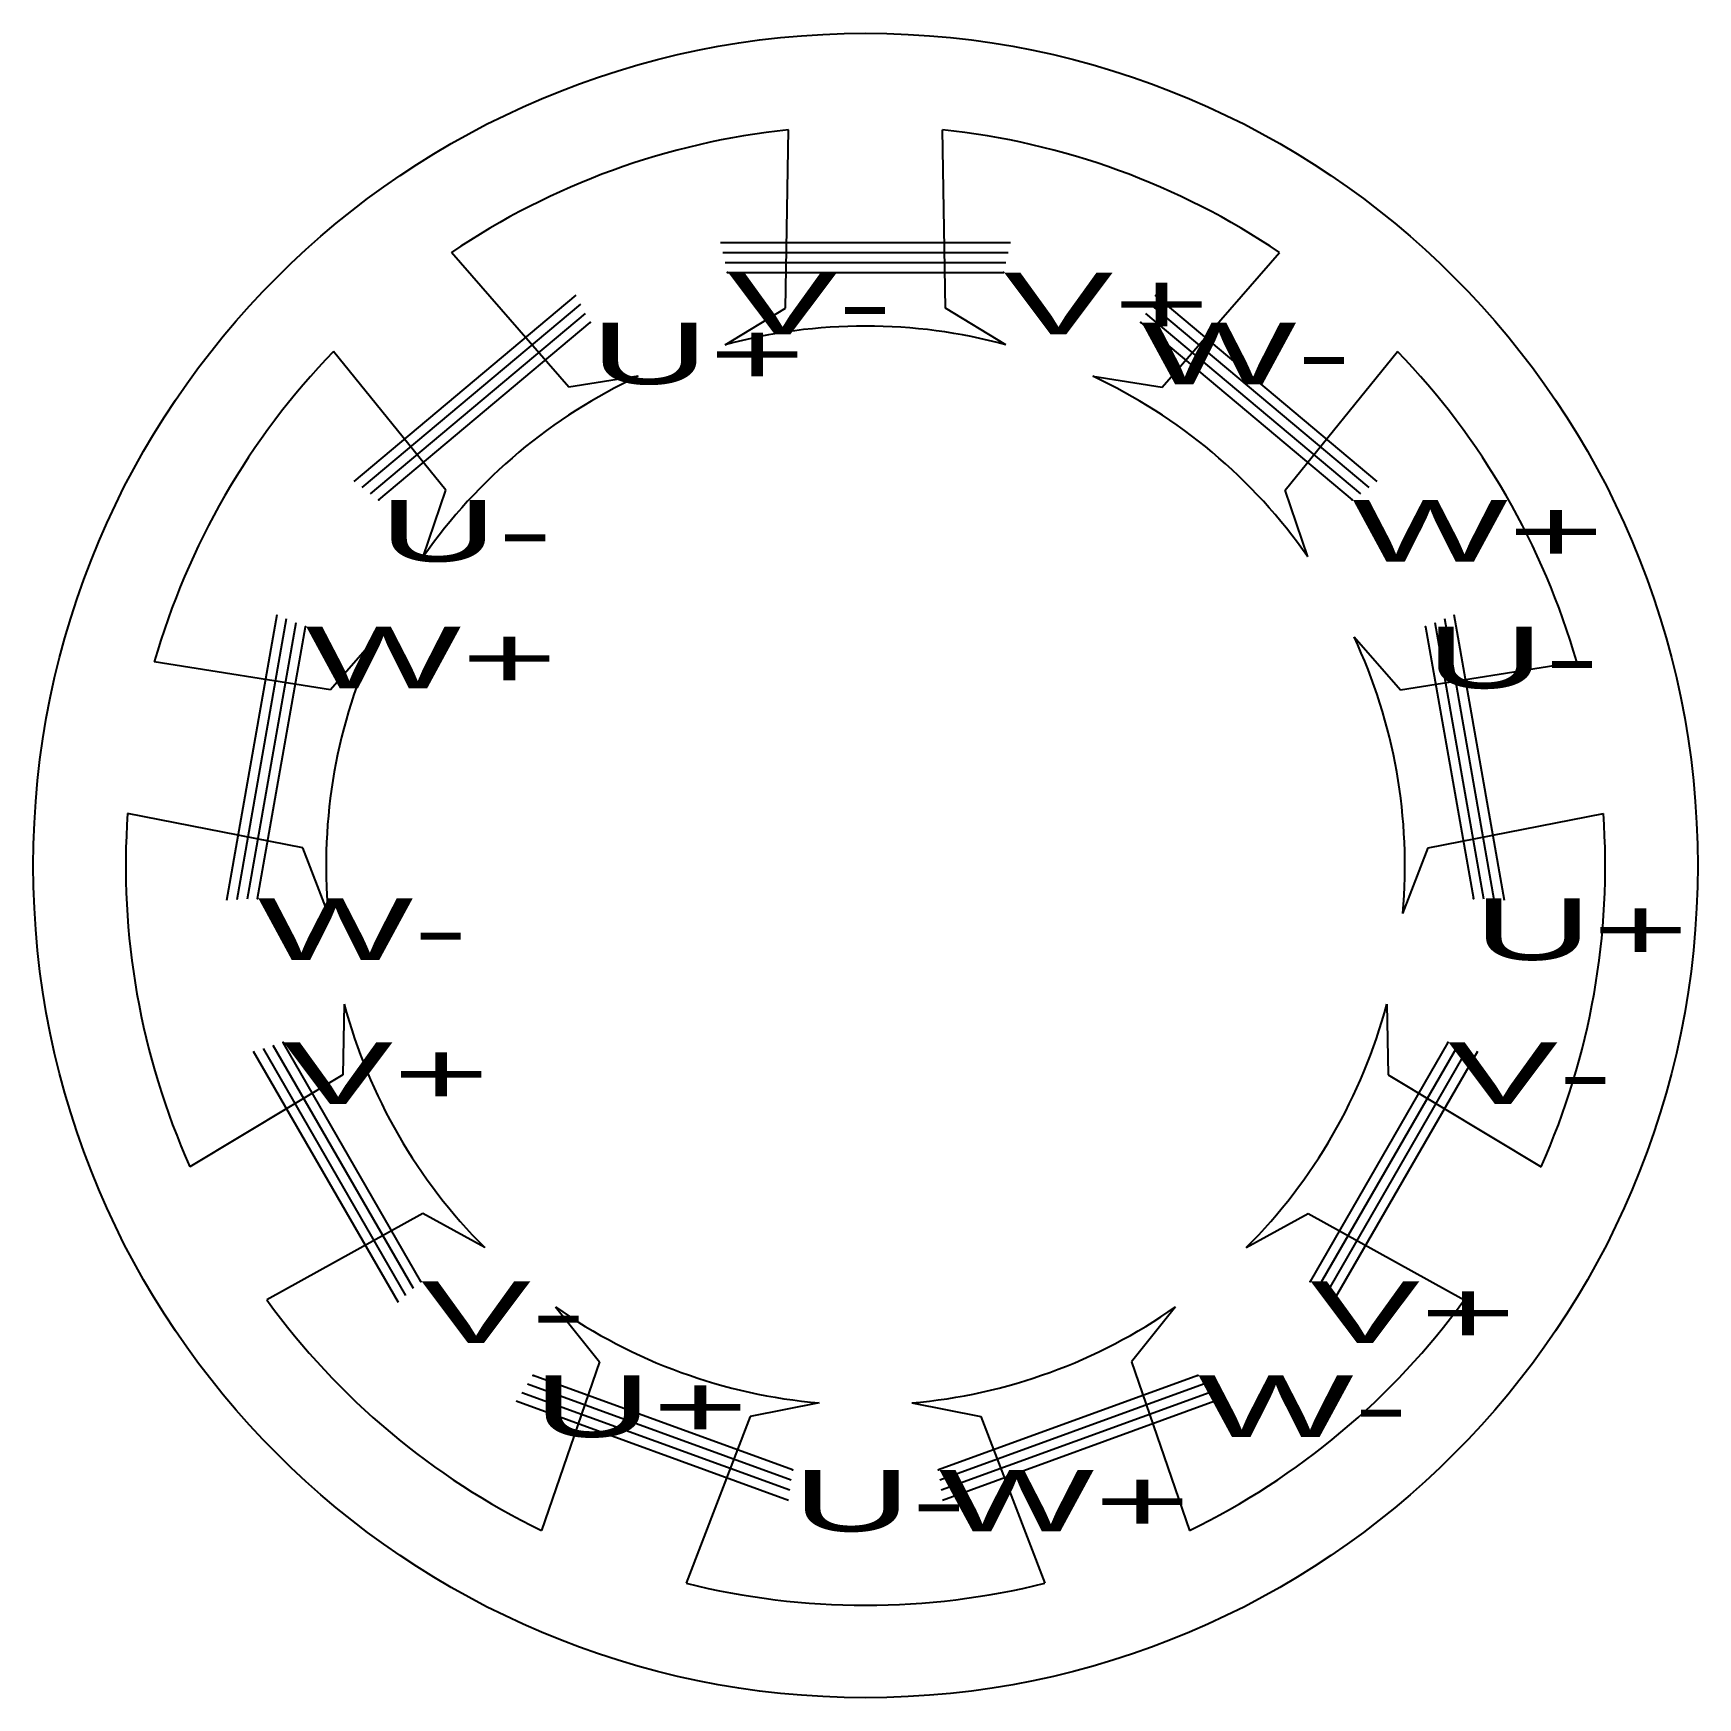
# Model space of a CAD drawing. Header units: metres. Extents: x -27 to 27, y -27 to 27.
import ezdxf

# ---------------------------------------------------------------- set-up
doc = ezdxf.new("R2010")
doc.units = ezdxf.units.M

msp = doc.modelspace()

# ---------------------------------------------------------------- linework, layer by layer
for p, q in [((-2.600774, 18.081401), (-2.495481, 23.869909)), ((2.600774, 18.081401), (2.495481, 23.869909)), ((-9.630192, 15.522902), (-13.431632, 19.889476)), ((9.630192, 15.522902), (13.431632, 19.889476)), ((-4.555565, 16.896651), (-2.600774, 18.081401)), ((4.555565, 16.896651), (2.600774, 18.081401)), ((-13.614808, 12.179411), (-17.254932, 16.681347)), ((13.614808, 12.179411), (17.254932, 16.681347)), ((-7.371193, 15.871847), (-9.630192, 15.522902)), ((7.371193, 15.871847), (9.630192, 15.522902)), ((-14.350724, 10.015325), (-13.614808, 12.179411)), ((14.350724, 10.015325), (13.614808, 12.179411)), ((-15.848888, 7.420429), (-17.355084, 5.701064)), ((15.848888, 7.420429), (17.355084, 5.701064)), ((-17.355084, 5.701064), (-23.073936, 6.602536)), ((17.355084, 5.701064), (23.073936, 6.602536)), ((-18.258323, 0.57854), (-23.940608, 1.687397)), ((18.258323, 0.57854), (23.940608, 1.687397)), ((-17.431019, -1.552283), (-18.258323, 0.57854)), ((17.431019, -1.552283), (18.258323, 0.57854)), ((-16.910712, -4.50309), (-16.959339, -6.788364)), ((16.910712, -4.50309), (16.959339, -6.788364)), ((-16.959339, -6.788364), (-21.919689, -9.773804)), ((16.959339, -6.788364), (21.919689, -9.773804)), ((-14.358565, -11.293036), (-19.424207, -14.096105)), ((-12.355147, -12.393561), (-14.358565, -11.293036)), ((12.355147, -12.393561), (14.358565, -11.293036)), ((14.358565, -11.293036), (19.424207, -14.096105)), ((-10.059826, -14.319563), (-8.628131, -16.101442)), ((10.059826, -14.319563), (8.628131, -16.101442)), ((-8.628131, -16.101442), (-10.508975, -21.576873)), ((8.628131, -16.101442), (10.508975, -21.576873)), ((-1.498164, -17.435754), (-3.740275, -17.880476)), ((1.498164, -17.435754), (3.740275, -17.880476)), ((-3.740275, -17.880476), (-5.819004, -23.283883)), ((3.740275, -17.880476), (5.819004, -23.283883))]:
    msp.add_line(p, q)
at = {"color": 5}
for p, q in [((-4.701919, 20.210256), (4.701919, 20.210256)), ((-4.626386, 19.885593), (4.626386, 19.885593)), ((-4.550853, 19.560931), (4.550853, 19.560931)), ((-4.475321, 19.236268), (4.475321, 19.236268)), ((-14.908236, -13.949365), (-19.534622, -5.936229)), ((-14.664836, -13.72162), (-19.21569, -5.839311)), ((-14.421436, -13.493875), (-18.896757, -5.742393)), ((18.896757, -5.742393), (14.421436, -13.493875)), ((19.21569, -5.839311), (14.664836, -13.72162)), ((19.534622, -5.936229), (14.908236, -13.949365)), ((-15.151636, -14.177109), (-19.853555, -6.033147)), ((19.853555, -6.033147), (15.151636, -14.177109))]:
    msp.add_line(p, q, dxfattribs=at)
at = {"color": 1}
for p, q in [((-16.592781, 12.459619), (-9.389023, 18.50429)), ((-16.326231, 12.259465), (-9.238196, 18.207032)), ((-16.05968, 12.05931), (-9.087368, 17.909774)), ((-15.793129, 11.859156), (-8.93654, 17.612517)), ((19.086737, 8.139961), (20.719697, -1.121012)), ((18.166895, 7.747673), (19.721157, -1.066987)), ((18.473509, 7.878436), (20.054004, -1.084996)), ((18.780123, 8.009198), (20.38685, -1.103004)), ((-2.373765, -19.606829), (-10.784617, -16.545529)), ((-2.453893, -20.268663), (-11.148655, -17.104028)), ((-2.413829, -19.937746), (-10.966636, -16.824779)), ((-2.493956, -20.59958), (-11.330673, -17.383278))]:
    msp.add_line(p, q, dxfattribs=at)
at = {"color": 3}
for p, q in [((9.389023, 18.50429), (16.592781, 12.459619)), ((9.087368, 17.909774), (16.05968, 12.05931)), ((9.238196, 18.207032), (16.326231, 12.259465)), ((8.93654, 17.612517), (15.793129, 11.859156)), ((-20.719697, -1.121012), (-19.086737, 8.139961)), ((-20.38685, -1.103004), (-18.780123, 8.009198)), ((-20.054004, -1.084996), (-18.473509, 7.878436)), ((-19.721157, -1.066987), (-18.166895, 7.747673)), ((10.784617, -16.545529), (2.373765, -19.606829)), ((10.966636, -16.824779), (2.413829, -19.937746)), ((11.148655, -17.104028), (2.453893, -20.268663)), ((11.330673, -17.383278), (2.493956, -20.59958))]:
    msp.add_line(p, q, dxfattribs=at)
msp.add_circle((0, 0), 27)
for radius, start, end in [(24, 455.96831, 124.03169), (24, 415.96831, 444.03169), (17.5, 434.911067, 465.088933), (24, 135.96831, 164.03169), (24, 375.96831, 404.03169), (17.5, 114.911067, 145.088933), (17.5, 394.911067, 425.088933), (17.5, 154.911067, 185.088933), (17.5, 354.911067, 385.088933), (24, 175.96831, 204.03169), (24, 335.96831, 364.03169), (17.5, 194.911067, 225.088933), (17.5, 314.911067, 345.088933), (24, 215.96831, 244.03169), (17.5, 234.911067, 265.088933), (17.5, 274.911067, 305.088933), (24, 295.96831, 324.03169), (24, 255.96831, 284.03169)]:
    msp.add_arc((0, 0), radius, start, end)
for p in [(-4.475321, 19.236268), (4.475321, 19.236268), (-8.93654, 17.612517), (8.93654, 17.612517), (-15.793129, 11.859156), (15.793129, 11.859156), (-18.166895, 7.747673), (18.166895, 7.747673), (-19.721157, -1.066987), (19.721157, -1.066987), (-18.896757, -5.742393), (18.896757, -5.742393), (-14.421436, -13.493875), (14.421436, -13.493875), (-10.784617, -16.545529), (10.784617, -16.545529), (-2.373765, -19.606829), (2.373765, -19.606829)]:
    msp.add_point(p)

# ---------------------------------------------------------------- texts
at = {"width": 2}
for s, p in [('V-', (-4.475321, 17.236268)), ('V+', (4.475321, 17.236268)), ('U+', (-8.93654, 15.612517)), ('W-', (8.93654, 15.612517)), ('U-', (-15.793129, 9.859156)), ('W+', (15.793129, 9.859156)), ('W+', (-18.166895, 5.747673)), ('U-', (18.166895, 5.747673)), ('W-', (-19.721157, -3.066987)), ('U+', (19.721157, -3.066987)), ('V+', (-18.896757, -7.742393)), ('V-', (18.896757, -7.742393)), ('V-', (-14.421436, -15.493875)), ('V+', (14.421436, -15.493875)), ('U+', (-10.784617, -18.545529)), ('W-', (10.784617, -18.545529)), ('U-', (-2.373765, -21.606829)), ('W+', (2.373765, -21.606829))]:
    msp.add_text(s, height=2, dxfattribs=at).set_placement(p)

doc.saveas('drawing.dxf')
